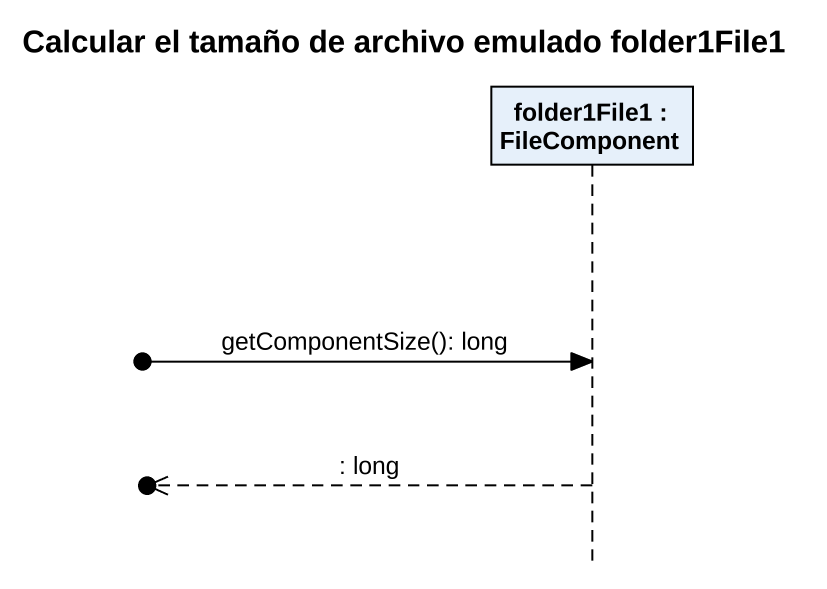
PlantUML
@startuml
title Calcular el tamaño de archivo emulado folder1File1
hide footbox
participant "folder1File1 : FileComponent" as folder1File1

[o-> folder1File1 : getComponentSize(): long
[o<<-- folder1File1 : : long
@enduml
